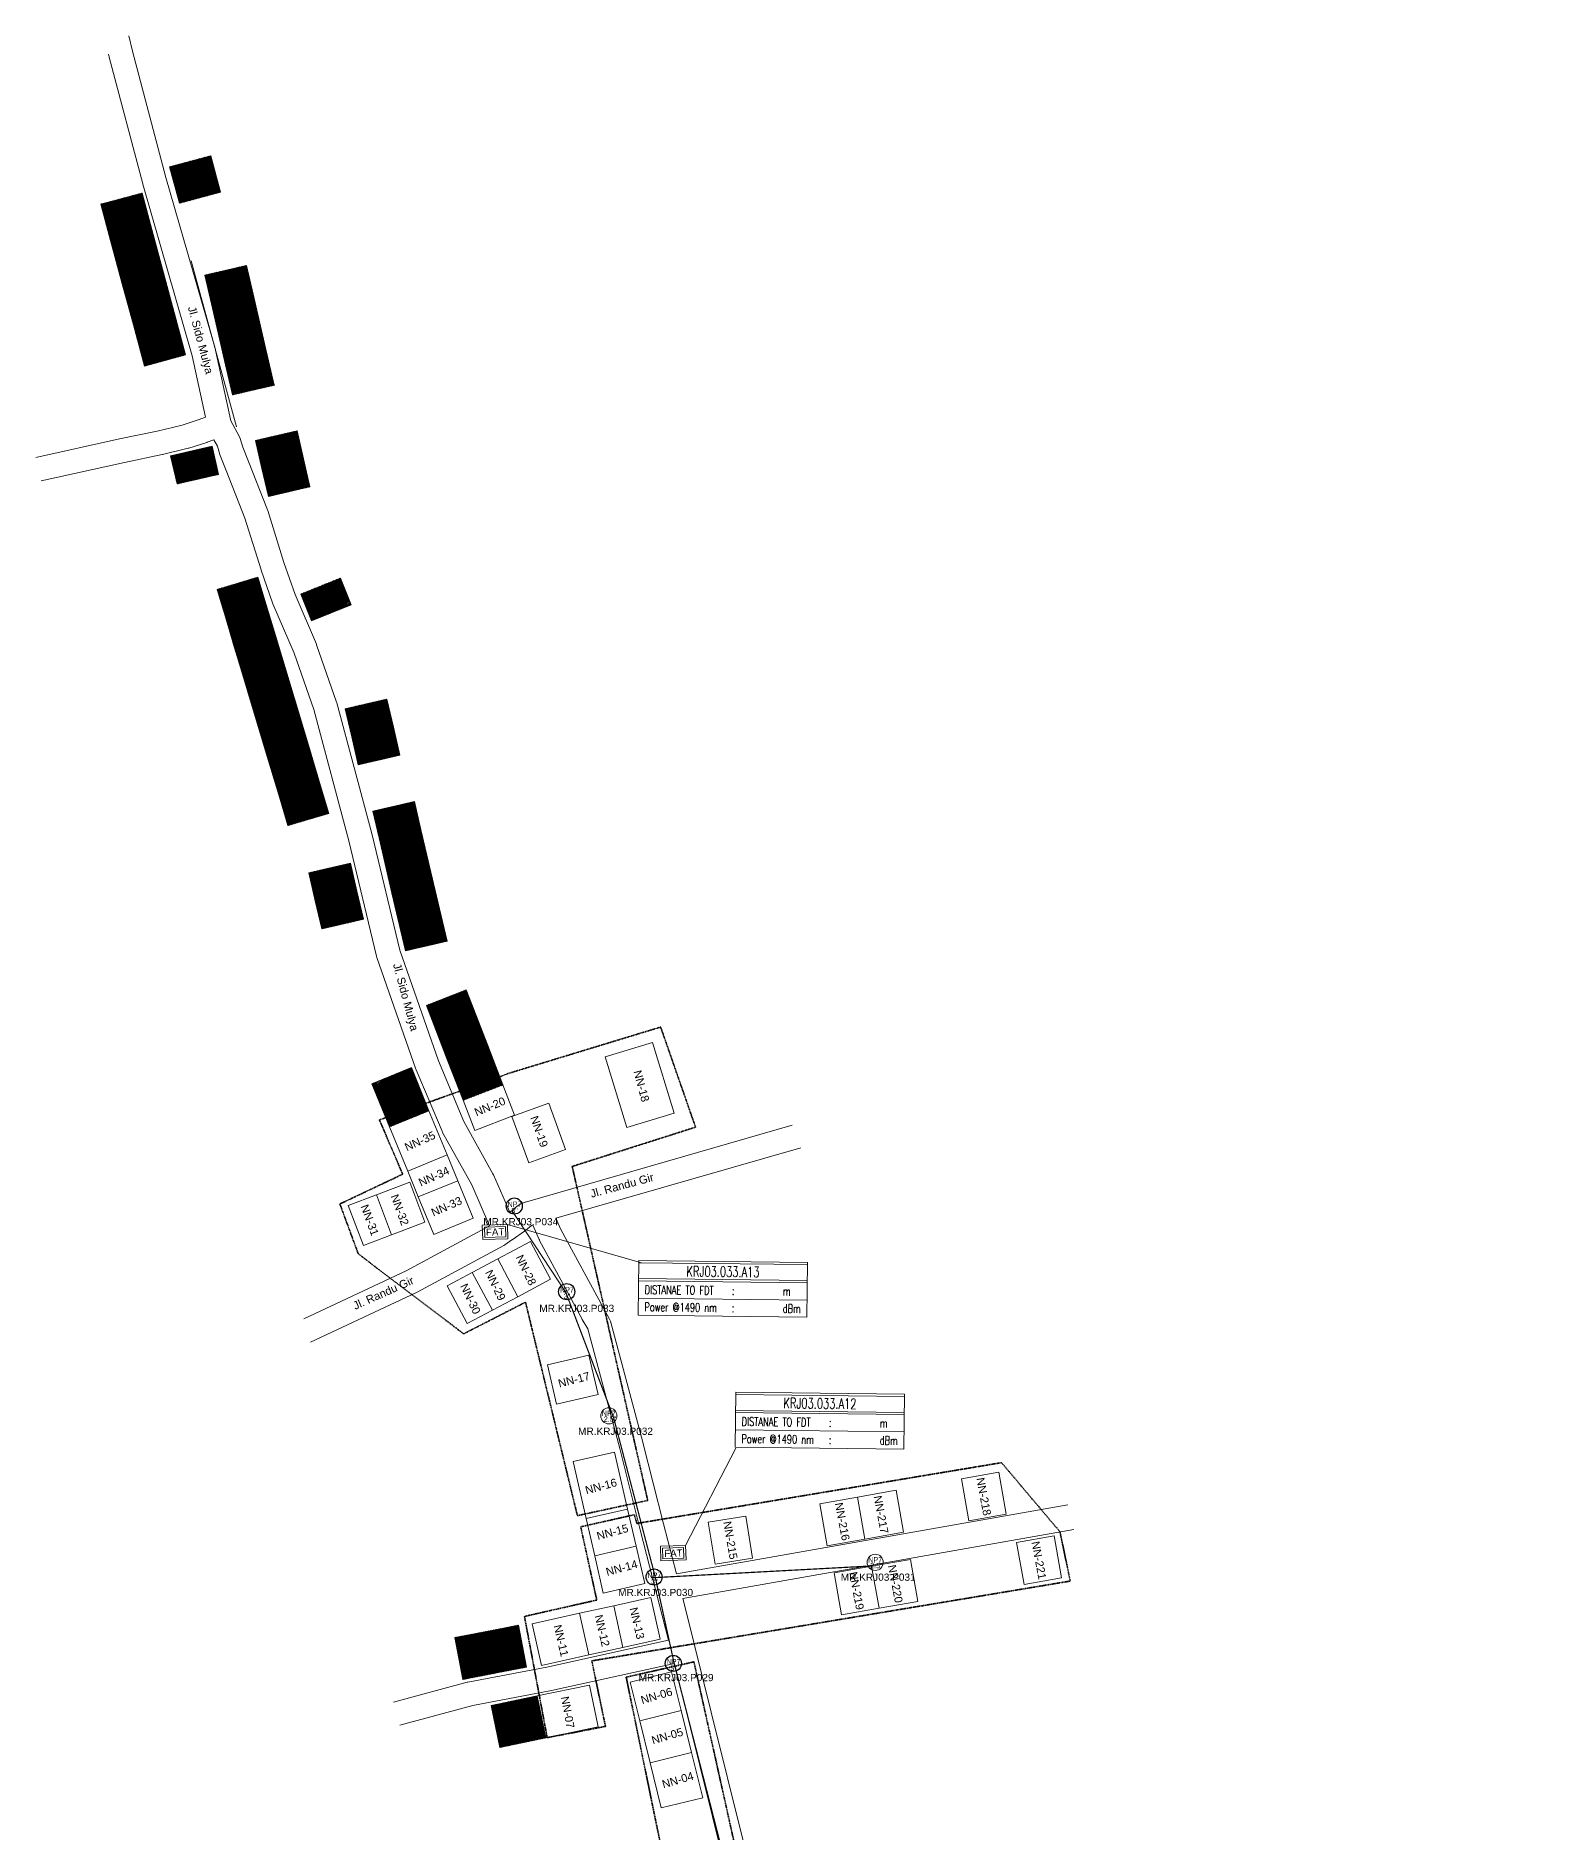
# Model space of a CAD drawing. Header units: inches. Extents: x 3636 to 4848, y 244 to 1074.
# Drawn here: x 3794.4 to 4172.5, y 624.9 to 1073.8 of the extents above; entities that cross this region are included whole.
import ezdxf
from ezdxf.enums import TextEntityAlignment as Align

# ---------------------------------------------------------------- set-up
doc = ezdxf.new("R2010")
doc.units = ezdxf.units.IN
doc.header["$MEASUREMENT"] = 0
doc.set_wipeout_variables(frame=1)
doc.linetypes.add('PHANTOM2', pattern=[1.25, 0.625, -0.125, 0.125, -0.125, 0.125, -0.125])
for name, color, linetype, lineweight in [('Basic Map', 251, 'Continuous', 9), ('FAT', 30, 'Continuous', 18), ('FAT AREA', 126, 'PHANTOM2', 35), ('FAT_Info', 5, 'Continuous', 9), ('FO 36 CORE.', 204, 'Continuous', 35), ("NEW POLE 7m 2.5'", 6, 'Continuous', 50), ('POLE ID', 1, 'Continuous', 20), ('SLING WIRE', 4, 'Continuous', 50)]:
    doc.layers.add(name, color=color, linetype=linetype, lineweight=lineweight)
doc.layers.add('Home Number', color=6, linetype='Continuous')
doc.layers.add('NEW POLE HC', color=4, linetype='Continuous')
doc.styles.add('Annotative', font='arial.ttf')
doc.styles.add('ROMANS', font='romans.shx', dxfattribs={"width": 1.2})
doc.styles.get("Standard").update_dxf_attribs({"font": 'arial.ttf'})
doc.styles.add('Title Block 3', font='dgn003.shx')

# ---------------------------------------------------------------- blocks, each defined once
blk = doc.blocks.new('NP7')
at = {"color": 0, "linetype": 'ByBlock', "lineweight": -2}
blk.add_circle((10475.44, -5326.86), 2.01, dxfattribs=at)
at = {"color": 0, "linetype": 'ByBlock', "lineweight": -2, "style": 'Title Block 3', "width": 0.799091}
for s, p in [('NP7', (10475.5, -5326.41)), ('3"', (10475.5, -5327.99))]:
    blk.add_text(s, height=1.339, dxfattribs=at).set_placement(p, align=Align.MIDDLE_CENTER)
blk = doc.blocks.new('11111111')
at = {"layer": 'FAT', "color": 40, "ltscale": 0.15}
for p, q in [((3655045.5, -855118.6), (3655045.5, -855088.1)), ((3655045.5, -855088.1), (3655099, -855088.1)), ((3655050, -855114.5), (3655050, -855092.2)), ((3655050, -855092.2), (3655094.6, -855092.2)), ((3655094.6, -855092.2), (3655094.6, -855114.5)), ((3655099, -855088.1), (3655099, -855118.6)), ((3655099, -855118.6), (3655045.5, -855118.6)), ((3655094.6, -855114.5), (3655050, -855114.5))]:
    blk.add_line(p, q, dxfattribs=at)
at = {"layer": 'FAT', "color": 40, "style": 'Annotative', "width": 1}
blk.add_text('FAT', height=14.87, dxfattribs=at).set_placement((3655072.5, -855103.4), align=Align.MIDDLE_CENTER)
blk = doc.blocks.new('FAT Info')
at = {"color": 0}
blk.add_wipeout([(0, 12.93), (40.44, 12.93), (40.44, -0.2), (0, -0.2)], dxfattribs=at)
for p, q in [((0, 12.93), (0, -0.2)), ((40.44, 12.93), (40.44, -0.2)), ((0, 8.58), (40.44, 8.58)), ((0, 8.04), (40.44, 8.04)), ((0, 3.92), (40.44, 3.92)), ((0, -0.2), (40.44, -0.2))]:
    blk.add_line(p, q, dxfattribs=at)
for points in [[(0, 12.93), (40.44, 12.93)], [(0, 12.39), (40.44, 12.39)]]:
    blk.add_lwpolyline(points, dxfattribs=at)
at = {"color": 0, "ltscale": 5, "style": 'ROMANS', "width": 0.7}
for s, height, p in [('DISTANAE TO FDT', 2.0607, (1.51, 4.91)), ('m', 2.06, (34.63, 4.91))]:
    blk.add_text(s, height=height, dxfattribs=at).set_placement(p)
at = {"color": 0, "style": 'ROMANS', "width": 0.7}
for s, height, p in [(':', 2.06, (22.43, 4.91)), ('Power @1490 nm', 2.0607, (1.51, 0.79)), (':', 2.06, (22.43, 0.79)), ('dBm', 2.061, (34.63, 0.79))]:
    blk.add_text(s, height=height, dxfattribs=at).set_placement(p)
blk.add_attdef('FAT_SEQUENCE', text='', height=2.47, dxfattribs=at).set_placement((20.22, 10.48), align=Align.MIDDLE_CENTER)
for tag, p in [('DISTANCE_TO_FDT', (33.13, 5.94)), ('LOSS_@1490NM', (33.13, 1.82))]:
    blk.add_attdef(tag, text='', height=2.06, dxfattribs=at).set_placement(p, align=Align.MIDDLE_RIGHT)
blk = doc.blocks.new('NP 7 2.5')
at = {"color": 0, "linetype": 'ByBlock', "lineweight": -2}
blk.add_circle((426.55, 639.22), 2.02, dxfattribs=at)
at = {"color": 0, "linetype": 'ByBlock', "lineweight": -2, "style": 'Title Block 3', "width": 0.799091}
for s, p in [('NP7', (426.54, 639.85)), ('2.5"', (426.84, 638.42))]:
    blk.add_text(s, height=1.341, dxfattribs=at).set_placement(p, align=Align.MIDDLE_CENTER)

msp = doc.modelspace()

# ---------------------------------------------------------------- hatches: boundary and pattern name
at = {"layer": 'FO 36 CORE.', "true_color": 0x939598}
h = msp.add_hatch(dxfattribs=at)
h.set_pattern_fill('ANSI32', color=252)
h.paths.add_polyline_path([(3907.39, 821.42), (3911.19, 811.6), (3901.23, 807.75), (3897.43, 817.57)])
h.paths.add_polyline_path([(3902.03, 835.33), (3907.39, 821.42), (3897.43, 817.57), (3892.08, 831.48)])
h.paths.add_polyline_path([(3888.32, 815.92), (3892.69, 805.15), (3882.82, 801.1), (3878.45, 811.87)])
h.paths.add_polyline_path([(3870.54, 938.28), (3873.24, 931.61), (3863.35, 927.61), (3860.65, 934.28)])
h.paths.add_polyline_path([(3883.79, 901.03), (3885.41, 894.02), (3875.02, 891.62), (3873.4, 898.62)])
h.paths.add_polyline_path([(3882.17, 908.03), (3883.79, 901.03), (3873.4, 898.62), (3871.78, 905.62)])
h.paths.add_polyline_path([(3893.84, 861.95), (3897.25, 847.54), (3886.85, 845.14), (3883.44, 859.54)])
h.paths.add_polyline_path([(3890.69, 875.39), (3893.84, 861.95), (3883.44, 859.54), (3880.3, 872.98)])
h.paths.add_polyline_path([(3889.08, 882.39), (3890.69, 875.39), (3880.3, 872.98), (3878.68, 879.99)])
h.paths.add_polyline_path([(3865.6, 886.36), (3867.66, 879.47), (3857.44, 876.41), (3855.38, 883.29)])
h.paths.add_polyline_path([(3862.81, 895.7), (3865.6, 886.36), (3855.38, 883.29), (3852.59, 892.63)])
h.paths.add_polyline_path([(3858.98, 908.43), (3862.81, 895.7), (3852.59, 892.63), (3848.76, 905.36)])
h.paths.add_polyline_path([(3856.13, 917.87), (3858.98, 908.43), (3848.76, 905.36), (3845.91, 914.8)])
h.paths.add_polyline_path([(3854.07, 924.72), (3856.13, 917.87), (3845.91, 914.8), (3843.85, 921.65)])
h.paths.add_polyline_path([(3852.01, 931.61), (3854.07, 924.72), (3843.85, 921.65), (3841.79, 928.54)])
h.paths.add_polyline_path([(3849.95, 938.49), (3852.01, 931.61), (3841.79, 928.54), (3839.73, 935.43)])
h.paths.add_polyline_path([(3874.68, 859.99), (3876.3, 852.99), (3865.9, 850.58), (3864.28, 857.59)])
h.paths.add_polyline_path([(3873.06, 867), (3874.68, 859.99), (3864.28, 857.59), (3862.67, 864.59)])
h.paths.add_polyline_path([(3861.32, 968.09), (3862.94, 961.09), (3852.55, 958.68), (3850.93, 965.68)])
h.paths.add_polyline_path([(3859.71, 975.06), (3861.32, 968.09), (3850.93, 965.68), (3849.31, 972.65)])
h.paths.add_polyline_path([(3838.15, 1043.82), (3840.61, 1034.7), (3830.31, 1031.92), (3827.85, 1041.03)])
h.paths.add_polyline_path([(3852.01, 995.05), (3854.01, 986.45), (3843.61, 984.04), (3841.61, 992.64)])
h.paths.add_polyline_path([(3848.74, 1009.19), (3852.01, 995.05), (3841.61, 992.64), (3838.35, 1006.78)])
h.paths.add_polyline_path([(3847.08, 1016.39), (3848.74, 1009.19), (3838.35, 1006.78), (3836.69, 1013.99)])
h.paths.add_polyline_path([(3838.49, 971.19), (3840.11, 964.19), (3829.72, 961.78), (3828.1, 968.78)])
h.paths.add_polyline_path([(3829.12, 1004.3), (3831.86, 994.04), (3821.56, 991.26), (3818.81, 1001.52)])
h.paths.add_polyline_path([(3826.33, 1014.55), (3829.12, 1004.3), (3818.81, 1001.52), (3816.03, 1011.77)])
h.paths.add_polyline_path([(3823.42, 1025.38), (3826.33, 1014.55), (3816.03, 1011.77), (3813.12, 1022.6)])
h.paths.add_polyline_path([(3820.96, 1034.49), (3823.42, 1025.38), (3813.12, 1022.6), (3810.66, 1031.71)])
h.paths.add_polyline_path([(3863.6, 929.77), (3872, 933.21), (3870.44, 937.03), (3862.04, 933.59)], flags=24)
h.paths.add_polyline_path([(3874.09, 900.24), (3882.92, 902.33), (3881.97, 906.34), (3873.14, 904.25)], flags=24)
h.paths.add_polyline_path([(3875.61, 893.36), (3884.44, 895.44), (3883.5, 899.46), (3874.67, 897.37)], flags=24)
h.paths.add_polyline_path([(3880.56, 874.78), (3889.39, 876.86), (3888.45, 880.88), (3879.61, 878.79)], flags=24)
h.paths.add_polyline_path([(3883.02, 864.46), (3891.85, 866.55), (3890.9, 870.56), (3882.07, 868.47)], flags=24)
h.paths.add_polyline_path([(3886.35, 850.94), (3895.19, 853.03), (3894.24, 857.04), (3885.41, 854.95)], flags=24)
h.paths.add_polyline_path([(3842.26, 930.19), (3850.94, 932.84), (3849.73, 936.78), (3841.05, 934.14)], flags=24)
h.paths.add_polyline_path([(3844.09, 923.54), (3852.77, 926.19), (3851.57, 930.13), (3842.89, 927.49)], flags=24)
h.paths.add_polyline_path([(3846.32, 916.59), (3855, 919.24), (3853.8, 923.18), (3845.12, 920.54)], flags=24)
h.paths.add_polyline_path([(3848.78, 908.45), (3857.46, 911.09), (3856.25, 915.03), (3847.57, 912.39)], flags=24)
h.paths.add_polyline_path([(3852.27, 897.25), (3860.95, 899.9), (3859.75, 903.84), (3851.07, 901.19)], flags=24)
h.paths.add_polyline_path([(3855.4, 886.07), (3864.08, 888.72), (3862.88, 892.66), (3854.2, 890.01)], flags=24)
h.paths.add_polyline_path([(3857.96, 877.97), (3866.64, 880.61), (3865.44, 884.56), (3856.76, 881.91)], flags=24)
h.paths.add_polyline_path([(3864.78, 859.36), (3873.61, 861.45), (3872.66, 865.46), (3863.83, 863.37)], flags=24)
h.paths.add_polyline_path([(3866.13, 852.32), (3874.96, 854.41), (3874.01, 858.42), (3865.18, 856.34)], flags=24)
h.paths.add_polyline_path([(3851.47, 967.42), (3860.3, 969.51), (3859.35, 973.52), (3850.52, 971.44)], flags=24)
h.paths.add_polyline_path([(3853.04, 960.05), (3861.87, 962.13), (3860.92, 966.15), (3852.09, 964.06)], flags=24)
h.paths.add_polyline_path([(3838.9, 1008.71), (3847.73, 1010.8), (3846.78, 1014.81), (3837.95, 1012.72)], flags=24)
h.paths.add_polyline_path([(3841.27, 998.09), (3850.1, 1000.17), (3849.16, 1004.18), (3840.32, 1002.1)], flags=24)
h.paths.add_polyline_path([(3843.85, 986.42), (3852.68, 988.5), (3851.73, 992.51), (3842.9, 990.43)], flags=24)
h.paths.add_polyline_path([(3813.32, 1025.34), (3822.07, 1027.74), (3820.97, 1031.72), (3812.23, 1029.31)], flags=24)
h.paths.add_polyline_path([(3816.09, 1015.46), (3824.84, 1017.87), (3823.74, 1021.84), (3814.99, 1019.44)], flags=24)
h.paths.add_polyline_path([(3818.79, 1004.79), (3827.53, 1007.19), (3826.44, 1011.17), (3817.69, 1008.76)], flags=24)
h.paths.add_polyline_path([(3821.62, 994.5), (3830.36, 996.91), (3829.27, 1000.88), (3820.52, 998.48)], flags=24)
h = msp.add_hatch(dxfattribs=at)
h.set_pattern_fill('ANSI32', color=252)
h.paths.add_polyline_path([(3908.24, 656.49), (3919.75, 658.89), (3921.93, 648.44), (3910.42, 646.05)])
h.paths.add_polyline_path([(3899.15, 673.48), (3907.99, 675.21), (3910.03, 664.73), (3901.18, 663)])
h.paths.add_polyline_path([(3907.99, 675.21), (3915.05, 676.58), (3917.09, 666.1), (3910.03, 664.73)])

# ---------------------------------------------------------------- linework, layer by layer
at = {"layer": 'Basic Map'}
for points in [[(3817.66, 1073.75), (3818.55, 1069.91), (3826.93, 1038.34), (3839.3, 995.39), (3839.35, 995.2), (3843.2, 977.57), (3845.25, 973.76), (3845.48, 973.18), (3846.13, 970.95), (3847.54, 967.41), (3847.55, 967.4), (3852.31, 955.33), (3852.38, 955.13), (3856.44, 942.16), (3859.25, 934.13), (3864.54, 921.79), (3864.56, 921.68), (3864.61, 921.59), (3869.59, 907.26), (3869.65, 907.05), (3878.49, 874.14), (3878.51, 874.06), (3885.38, 845.28), (3895.07, 817.63), (3901.44, 802.5), (3908.69, 789.41), (3908.81, 789.16), (3912.91, 779.79), (3913.06, 779.89), (3914.77, 781.32), (3915.4, 781.73), (3916.33, 782.17), (3916.66, 782.27), (3916.79, 782.34), (3983.45, 801.51)], [(3812.56, 1069.18), (3812.72, 1068.5), (3812.74, 1068.42), (3821.14, 1036.77), (3821.15, 1036.71), (3833.51, 993.82), (3836.86, 978.45), (3835.25, 977.86), (3830.96, 976.5), (3824.75, 975.02), (3815.37, 973.06), (3815.33, 973.05), (3794.44, 968.39)], [(3844.62, 976.09), (3833.21, 1017.51)], [(3795.72, 962.53), (3795.73, 962.53), (3816.62, 967.19), (3826.01, 969.16), (3826.1, 969.18), (3832.46, 970.69), (3832.67, 970.75), (3837.13, 972.16), (3837.24, 972.2), (3838.94, 972.82), (3839.81, 971.19), (3840.41, 969.14), (3840.5, 968.86), (3841.97, 965.19), (3846.69, 953.23), (3850.73, 940.32), (3850.76, 940.23), (3853.62, 932.05), (3853.69, 931.86), (3858.98, 919.52), (3863.89, 905.39), (3872.68, 872.63), (3879.58, 843.74), (3879.67, 843.44), (3889.44, 815.56), (3889.51, 815.39), (3895.97, 800.02), (3896.11, 799.73), (3903.37, 786.62), (3907.84, 776.42), (3886.97, 765.15), (3861.43, 753.16)], [(3985.64, 795.89), (3924.42, 778.29), (3925.67, 775.5), (3936.24, 755.95), (3937.78, 753.25), (3938.08, 752.54), (3946.18, 722.3), (3946.19, 722.25), (3951.33, 701.9), (3954.54, 689.4)], [(3863.06, 747.3), (3889.6, 759.75), (3889.75, 759.83), (3911.39, 771.51), (3911.64, 771.67), (3913.44, 772.88), (3913.46, 772.89), (3916.57, 775.02), (3916.8, 775.2), (3918.32, 776.47), (3918.51, 776.56), (3918.63, 776.55), (3920.24, 772.95), (3920.3, 772.85), (3920.34, 772.74), (3930.98, 753.06), (3931.01, 753), (3932.38, 750.61), (3940.37, 720.76), (3945.52, 700.42), (3945.52, 700.42), (3945.52, 700.41), (3952.6, 672.83), (3922.12, 666.13), (3902.44, 662.36), (3902.22, 662.31), (3883.85, 657.35), (3883.79, 657.33)], [(3954.54, 689.4), (4052.43, 706.63)], [(3956.12, 683.28), (4053.94, 700.5)], [(3956.12, 683.28), (3959.19, 671.31), (3959.19, 671.29), (3991.67, 540.65), (3991.69, 540.57), (3998.53, 509.12), (4001.79, 494.65), (4013.34, 443.36), (4020.06, 413.81), (4020.06, 413.8), (4020.68, 411.06), (4076.59, 423.21), (4092.32, 428.12), (4092.54, 428.18), (4108.98, 431.94), (4109.09, 431.96), (4172.46, 443.49)], [(3885.44, 651.56), (3903.68, 656.49), (3923.29, 660.25), (3923.36, 660.26), (3954.08, 667.01), (3985.84, 539.25)]]:
    msp.add_lwpolyline(points, dxfattribs=at)
for points in [[(3838.15, 1043.82), (3840.61, 1034.7), (3830.31, 1031.92), (3827.85, 1041.03)], [(3820.96, 1034.49), (3823.42, 1025.38), (3813.12, 1022.6), (3810.66, 1031.71)], [(3823.42, 1025.38), (3826.33, 1014.55), (3816.03, 1011.77), (3813.12, 1022.6)], [(3826.33, 1014.55), (3829.12, 1004.3), (3818.81, 1001.52), (3816.03, 1011.77)], [(3847.08, 1016.39), (3848.74, 1009.19), (3838.35, 1006.78), (3836.69, 1013.99)], [(3848.74, 1009.19), (3852.01, 995.05), (3841.61, 992.64), (3838.35, 1006.78)], [(3829.12, 1004.3), (3831.86, 994.04), (3821.56, 991.26), (3818.81, 1001.52)], [(3852.01, 995.05), (3854.01, 986.45), (3843.61, 984.04), (3841.61, 992.64)], [(3859.71, 975.06), (3861.32, 968.09), (3850.93, 965.68), (3849.31, 972.65)], [(3838.49, 971.19), (3840.11, 964.19), (3829.72, 961.78), (3828.1, 968.78)], [(3861.32, 968.09), (3862.94, 961.09), (3852.55, 958.68), (3850.93, 965.68)], [(3849.95, 938.49), (3852.01, 931.61), (3841.79, 928.54), (3839.73, 935.43)], [(3870.54, 938.28), (3873.24, 931.61), (3863.35, 927.61), (3860.65, 934.28)], [(3852.01, 931.61), (3854.07, 924.72), (3843.85, 921.65), (3841.79, 928.54)], [(3854.07, 924.72), (3856.13, 917.87), (3845.91, 914.8), (3843.85, 921.65)], [(3856.13, 917.87), (3858.98, 908.43), (3848.76, 905.36), (3845.91, 914.8)], [(3858.98, 908.43), (3862.81, 895.7), (3852.59, 892.63), (3848.76, 905.36)], [(3882.17, 908.03), (3883.79, 901.03), (3873.4, 898.62), (3871.78, 905.62)], [(3883.79, 901.03), (3885.41, 894.02), (3875.02, 891.62), (3873.4, 898.62)], [(3862.81, 895.7), (3865.6, 886.36), (3855.38, 883.29), (3852.59, 892.63)], [(3865.6, 886.36), (3867.66, 879.47), (3857.44, 876.41), (3855.38, 883.29)], [(3889.08, 882.39), (3890.69, 875.39), (3880.3, 872.98), (3878.68, 879.99)], [(3890.69, 875.39), (3893.84, 861.95), (3883.44, 859.54), (3880.3, 872.98)], [(3873.06, 867), (3874.68, 859.99), (3864.28, 857.59), (3862.67, 864.59)], [(3893.84, 861.95), (3897.25, 847.54), (3886.85, 845.14), (3883.44, 859.54)], [(3874.68, 859.99), (3876.3, 852.99), (3865.9, 850.58), (3864.28, 857.59)], [(3902.03, 835.33), (3907.39, 821.42), (3897.43, 817.57), (3892.08, 831.48)], [(3936.71, 818.59), (3948.56, 822.24), (3954.01, 804.58), (3942.17, 800.93)], [(3907.39, 821.42), (3911.19, 811.6), (3901.23, 807.75), (3897.43, 817.57)], [(3888.32, 815.92), (3892.69, 805.15), (3882.82, 801.1), (3878.45, 811.87)], [(3911.19, 811.6), (3914.1, 804.05), (3904.14, 800.21), (3901.23, 807.75)], [(3892.69, 805.15), (3897.25, 794.1), (3887.38, 790.05), (3882.82, 801.1)], [(3913.43, 803.74), (3922.62, 807.08), (3926.82, 795.47), (3917.62, 792.14)], [(3897.25, 794.1), (3899.88, 787.67), (3890.01, 783.62), (3887.38, 790.05)], [(3879.55, 784.13), (3887.9, 787.31), (3891.68, 777.33), (3883.34, 774.16)], [(3899.88, 787.67), (3903.75, 778.27), (3893.88, 774.22), (3890.01, 783.62)], [(3872.51, 781.47), (3879.55, 784.13), (3883.34, 774.16), (3876.29, 771.49)], [(3909.87, 768.1), (3918.05, 772.46), (3923.07, 763.05), (3914.89, 758.68)], [(3903.53, 764.72), (3909.87, 768.1), (3914.89, 758.68), (3908.55, 755.3)], [(3897.21, 761.36), (3903.53, 764.72), (3908.55, 755.3), (3902.23, 751.94)], [(3932.69, 744.06), (3934.96, 734.22), (3924.57, 731.81), (3922.3, 741.65)], [(3939.1, 719.86), (3942.36, 705.61), (3931.97, 703.21), (3928.71, 717.46)], [(4025.78, 713.19), (4035.14, 714.85), (4036.99, 704.34), (4027.63, 702.68)], [(3999.79, 708.61), (4009.5, 710.34), (4011.35, 699.84), (4001.64, 698.1)], [(3942.36, 705.61), (3944.52, 696.3), (3934.13, 693.9), (3931.97, 703.21)], [(3990.43, 706.95), (3999.79, 708.61), (4001.64, 698.1), (3992.28, 696.44)], [(3962.52, 702.35), (3971.9, 703.87), (3973.6, 693.33), (3964.21, 691.81)], [(3944.52, 696.3), (3946.62, 687), (3936.22, 684.59), (3934.13, 693.9)], [(4039.6, 697.27), (4048.96, 698.93), (4050.81, 688.42), (4041.45, 686.76)], [(3993.99, 689.65), (4003.35, 691.3), (4005.2, 680.8), (3995.84, 679.14)], [(4003.35, 691.3), (4013.06, 693.04), (4014.91, 682.53), (4005.2, 680.8)], [(3938.89, 681.46), (3948.17, 683.52), (3950.47, 673.1), (3941.19, 671.04)], [(3918.52, 676.93), (3930.33, 679.6), (3932.63, 669.18), (3920.82, 666.51)], [(3930.33, 679.6), (3938.89, 681.46), (3941.19, 671.04), (3932.63, 669.18)], [(3899.15, 673.48), (3907.99, 675.21), (3910.03, 664.73), (3901.18, 663)], [(3907.99, 675.21), (3915.05, 676.58), (3917.09, 666.1), (3910.03, 664.73)], [(3953.36, 664.9), (3955.76, 655.24), (3945.4, 652.66), (3943, 662.33)], [(3919.75, 658.89), (3932.82, 661.6), (3935, 651.16), (3921.93, 648.44)], [(3908.24, 656.49), (3919.75, 658.89), (3921.93, 648.44), (3910.42, 646.05)], [(3955.76, 655.24), (3958.35, 644.78), (3948, 642.2), (3945.4, 652.66)], [(3958.35, 644.78), (3961.13, 633.48), (3950.77, 630.91), (3948, 642.2)]]:
    msp.add_lwpolyline(points, close=True, dxfattribs=at)
at = {"layer": 'FAT AREA', "ltscale": 0.2}
for points in [[(3928.5, 791.23), (3959.34, 801.04), (3950.61, 826.06), (3912.34, 814.41), (3910.61, 813.7), (3880.31, 802.86), (3886.13, 789.29), (3870.42, 781.85), (3875.04, 769.36), (3901.36, 749.4), (3916.83, 757.3), (3929.8, 703.96), (3947.38, 707.76), (3928.5, 791.23)], [(3934.64, 682.87), (3916.57, 678.77), (3922.25, 648.48), (3936.82, 651.29), (3933.4, 667.67), (4053.01, 687.61), (4050.44, 699.91), (4035.83, 717.2), (3944.68, 702.02), (3944.03, 704.19), (3930.63, 701.17), (3934.64, 682.87)], [(3942, 663.59), (3976.38, 496.34), (3995.95, 501.36), (3958.93, 667.42), (3942, 663.59)]]:
    msp.add_lwpolyline(points, close=True, dxfattribs=at)
at = {"layer": 'FO 36 CORE.', "const_width": 0.3}
msp.add_lwpolyline([(3966.93, 616.53), (3954, 667), (3949.21, 688.82), (3938.85, 728.47), (3926.92, 759.72), (3913.44, 780.2)], dxfattribs=at)
at = {"layer": 'SLING WIRE', "const_width": 0.3}
msp.add_lwpolyline([(3948.29, 688.43), (4004.38, 691.44)], dxfattribs=at)

# ---------------------------------------------------------------- block references
at = {"layer": 'FAT', "xscale": 0.1176311406527795, "yscale": 0.1176311406527795, "zscale": 0.1176311406527795, "rotation": 1.777141601823068}
for p in [(-428953.7, 87979.64), (-428909.15, 87899.38)]:
    msp.add_blockref('11111111', p, dxfattribs=at)
at = {"layer": "NEW POLE 7m 2.5'", "lineweight": 15}
for p in [(3511.11, 89.68), (3577.7, 53.07)]:
    msp.add_blockref('NP 7 2.5', p, dxfattribs=at)
at = {"layer": 'NEW POLE HC'}
for p, xscale, yscale, zscale in [((-6566.94, 6111), 1.000526907014015, 1.000526907014015, 1.000526907014015), ((-6553.83, 6089.6), 1.000526802194499, 1.000526802194499, 1.000526802194499), ((-6531.98, 6018.29), 1.000526571585844, 1.000526571585844, 1.000526571585844), ((-6527.17, 5996.7), 1.000526571585844, 1.000526571585844, 1.000526571585844)]:
    msp.add_blockref('NP7', p, dxfattribs=dict(at, xscale=xscale, yscale=yscale, zscale=zscale))

# ---------------------------------------------------------------- texts
at = {"layer": 'Basic Map', "char_height": 2, "attachment_point": 7}
for s, insert, rotation in [('NN-56', (3830.93, 1035.74), 15.3706), ('NN-57', (3813.72, 1026.55), 15.3706), ('NN-55', (3816.49, 1016.67), 15.3706), ('NN-54', (3819.19, 1006), 15.3706), ('NN-52', (3839.35, 1009.9), 13.2895), ('Jl. Sido Mulya', (3831.82, 1005.73), 285.0403), ('NN-51', (3841.72, 999.28), 13.2895), ('NN-53', (3822.02, 995.71), 15.3706), ('NN-50', (3844.3, 987.61), 13.2895), ('NN-49', (3851.92, 968.62), 13.2895), ('NN-47', (3830.57, 964.64), 13.2895), ('NN-48', (3853.49, 961.24), 13.2895), ('NN-46', (3842.63, 931.41), 16.9489), ('NN-43', (3863.86, 931.02), 22.2769), ('NN-45', (3844.46, 924.76), 16.9489), ('NN-44', (3846.68, 917.85), 16.9489), ('NN-42', (3849.14, 909.7), 16.9489), ('NN-41', (3852.63, 898.5), 16.9489), ('NN-27', (3874.53, 901.47), 13.2895), ('NN-26', (3876.06, 894.55), 13.2895), ('NN-40', (3855.77, 887.29), 16.9489), ('NN-39', (3858.33, 879.19), 16.9489), ('NN-25', (3881.01, 875.97), 13.2895), ('NN-24', (3883.46, 865.69), 13.2895), ('NN-38', (3865.23, 860.55), 13.2895), ('NN-37', (3866.58, 853.52), 13.2895), ('NN-23', (3886.81, 852.13), 13.2895), ('Jl. Sido Mulya', (3883.1, 841.54), 285.0403), ('NN-22', (3896.66, 823.99), 22.5528), ('NN-21', (3901.31, 812.24), 22.5528), ('NN-36', (3882.27, 806.32), 24.1135), ('Jl. Randu Gir', (3933.35, 783.35), 15.2616), ('Jl. Randu Gir', (3874.27, 755.35), 24.1013), ('NN-10', (3910.66, 674.33), 283.1656), ('NN-09', (3902.84, 672.39), 283.1656), ('NN-08', (3913.15, 656.23), 280.3443)]:
    msp.add_mtext(s, dxfattribs=dict(at, insert=insert, rotation=rotation))
at = {"layer": 'Home Number', "char_height": 2, "attachment_point": 7}
for s, insert, rotation in [('NN-18', (3943.78, 814.96), 285.0403), ('NN-20', (3904.59, 803.71), 22.5528), ('NN-19', (3917.98, 803.44), 289.0068), ('NN-35', (3887.18, 794.99), 24.1135), ('NN-34', (3890.67, 786.15), 24.1135), ('NN-31', (3875.54, 781.26), 290.2221), ('NN-32', (3883.05, 783.81), 290.2221), ('NN-33', (3893.83, 778.64), 24.1135), ('NN-28', (3914.3, 768.53), 295.4736), ('NN-29', (3906.65, 764.76), 295.4736), ('NN-30', (3900.41, 761.35), 295.4736), ('NN-17', (3925.29, 735.97), 14.4485), ('NN-16', (3932.07, 709.26), 15.1624), ('NN-218', (4029.49, 713.27), 280.6954), ('NN-216', (3994.14, 707.03), 280.6954), ('NN-217', (4003.85, 708.77), 280.6954), ('NN-15', (3934.95, 697.82), 15.1624), ('NN-215', (3966.23, 702.38), 279.8361), ('NN-221', (4043.31, 697.35), 280.6954), ('NN-14', (3937.24, 688.87), 15.1624), ('NN-220', (4007.41, 691.47), 280.6954), ('NN-219', (3997.7, 689.73), 280.6954), ('NN-12', (3934.11, 678.92), 283.1656), ('NN-13', (3942.8, 680.78), 283.1656), ('NN-11', (3923.85, 676.44), 283.1656), ('NN-06', (3946.01, 656.83), 16.3288), ('NN-07', (3925.66, 658.6), 280.3443), ('NN-05', (3948.69, 646.77), 16.3288), ('NN-04', (3951.31, 635.77), 16.3288)]:
    msp.add_mtext(s, dxfattribs=dict(at, insert=insert, rotation=rotation))
at = {"layer": 'POLE ID', "color": 4, "char_height": 1.8, "attachment_point": 7}
for s, insert in [('MR.KRJ03.P034', (3906.28, 776.5)), ('MR.KRJ03.P033', (3920.28, 754.84)), ('MR.KRJ03.P030', (3939.99, 683.84)), ('MR.KRJ03.P029', (3945.11, 662.57))]:
    msp.add_mtext(s, dxfattribs=dict(at, insert=insert))
at = {"layer": 'POLE ID', "color": 6, "char_height": 1.8, "attachment_point": 7}
for s, insert in [('MR.KRJ03.P032', (3929.96, 724.13)), ('MR.KRJ03.P031', (3995.63, 687.66))]:
    msp.add_mtext(s, dxfattribs=dict(at, insert=insert))

# ---------------------------------------------------------------- next in the draw order: block references
at = {"layer": 'FAT_Info', "lineweight": 0}
ref = msp.add_blockref('FAT Info', (3944.97, 754.25), dxfattribs=dict(at, xscale=1.043710365727874, yscale=1.043710365727874, zscale=1.043710365727874, rotation=359.3260604026767))
ref.add_attrib('FAT_SEQUENCE', 'KRJ03.033.A13', dxfattribs={"height": 2.5809, "rotation": 359.3261, "style": 'ROMANS', "width": 0.7}).set_placement((3966.2, 764.94), align=Align.MIDDLE_CENTER)
ref = msp.add_blockref('FAT Info', (3969.21, 721.31), dxfattribs=dict(at, xscale=1.043710365727874, yscale=1.043710365727874, zscale=1.043710365727874, rotation=359.3260604026767))
ref.add_attrib('FAT_SEQUENCE', 'KRJ03.033.A12', dxfattribs={"height": 2.5809, "rotation": 359.3261, "style": 'ROMANS', "width": 0.7}).set_placement((3990.44, 732), align=Align.MIDDLE_CENTER)

# ---------------------------------------------------------------- next in the draw order: linework, layer by layer
at = {"layer": 'FAT_Info'}
for points in [[(3945.85, 767.14), (3912.3, 776.75)], [(3969.38, 720.83), (3956.86, 696.48)]]:
    msp.add_lwpolyline(points, dxfattribs=at)

doc.saveas('drawing.dxf')
